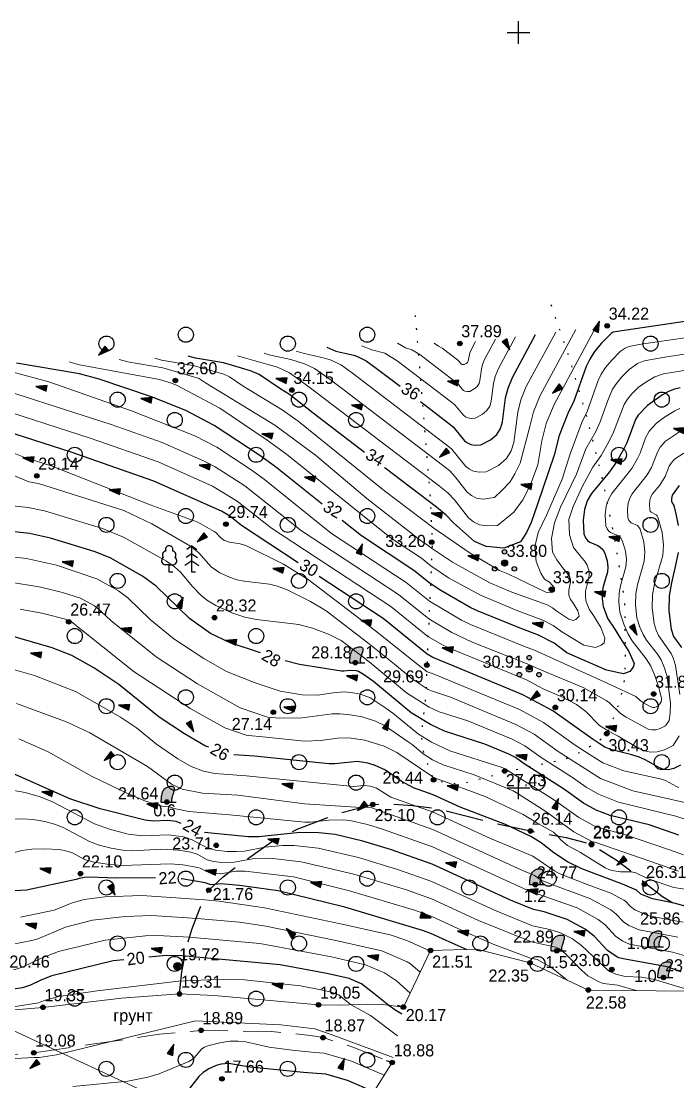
# Model space of a CAD drawing. Header units: feet. Extents: x 4395049 to 4395355, y 4911947 to 4912105.
# Drawn here: x 4395217.1 to 4395260.5, y 4912030.6 to 4912100.8 of the extents above; entities that cross this region are included whole.
import ezdxf
from ezdxf.enums import TextEntityAlignment as Align

# ---------------------------------------------------------------- set-up
doc = ezdxf.new("R2010")
doc.units = ezdxf.units.FT
doc.header["$MEASUREMENT"] = 0
doc.linetypes.add('g5_05x2', pattern=[3.5, 2.5, -1])
doc.linetypes.add('g5_366', pattern=[0.85, 0.1, -0.75])
doc.layers.get('0').update_dxf_attribs({"color": 10, "linetype": 'CONTINUOUS', "lineweight": 0})
for name, color, linetype in [('02_Сетка', 7, 'CONTINUOUS'), ('07_Объекты электропередачи', 7, 'CONTINUOUS'), ('10_Границы покрытий и угодий', 7, 'CONTINUOUS'), ('12_Рельеф', 7, 'CONTINUOUS'), ('13_Растительность', 7, 'CONTINUOUS'), ('14_Ограждения', 7, 'CONTINUOUS'), ('19_Горизонтали', 7, 'CONTINUOUS'), ('61_Отметки высоты поверхности', 7, 'CONTINUOUS')]:
    doc.layers.add(name, color=color, linetype=linetype)
doc.styles.add('LIKE11', font='bm431.shx')
doc.styles.add('LIKE17', font='d431.shx')
doc.styles.add('LIKE36', font='pragmai.shx')
doc.linetypes.add('g5_474_1a', pattern='A,1,-0.25,[28,GUGK_2005.shx,S=1,R=0,X=0,Y=0],-0.25,1', length=2.5)

# ---------------------------------------------------------------- blocks, each defined once
blk = doc.blocks.new('g5_475a')
at = {"color": 0}
blk.add_lwpolyline([(0, 0), (0, 0.4)], dxfattribs=at)
blk = doc.blocks.new('g5_346')
blk.add_hatch(color=0).paths.add_polyline_path([(-0.375, 0), (-0.369, 0.104), (-0.361, 0.21), (-0.353, 0.299), (-0.341, 0.389), (-0.328, 0.465), (-0.313, 0.536), (-0.295, 0.599), (-0.276, 0.655), (-0.253, 0.71), (-0.224, 0.764), (-0.188, 0.818), (-0.144, 0.87), (-0.104, 0.907), (-0.06, 0.94), (-0.01, 0.971), (0.039, 0.993), (0.092, 1.013), (0.153, 1.029), (0.218, 1.041), (0.265, 1.046), (0.312, 1.046), (0.366, 1.041), (0.408, 1.029), (0.443, 1.011), (0.469, 0.986), (0.478, 0.971), (0.49, 0.941), (0.495, 0.904), (0.496, 0.872), (0.492, 0.833), (0.482, 0.774), (0.466, 0.712), (0.449, 0.654), (0.432, 0.601), (0.417, 0.553), (0.396, 0.489), (0.372, 0.417), (0.356, 0.362), (0.343, 0.318), (0.331, 0.269), (0.321, 0.221), (0.316, 0.188), (0.313, 0.153), (0.312, 0.121), (0.314, 0.093), (0.32, 0.067), (0.328, 0.047), (0.338, 0.029), (0.352, 0.015), (0.368, 0.004), (0.375, 0)])
at = {"color": 0}
for points in [[(-0.375, 0), (-0.369, 0.104), (-0.361, 0.21), (-0.353, 0.299), (-0.341, 0.389), (-0.328, 0.465), (-0.313, 0.536), (-0.295, 0.599), (-0.276, 0.655), (-0.253, 0.71), (-0.224, 0.764), (-0.188, 0.818), (-0.144, 0.87), (-0.104, 0.907), (-0.06, 0.94), (-0.01, 0.971), (0.039, 0.993), (0.092, 1.013), (0.153, 1.029), (0.218, 1.041), (0.265, 1.046), (0.312, 1.046), (0.366, 1.041), (0.408, 1.029), (0.443, 1.011), (0.469, 0.986), (0.478, 0.971), (0.49, 0.941), (0.495, 0.904), (0.496, 0.872), (0.492, 0.833), (0.482, 0.774), (0.466, 0.712), (0.449, 0.654), (0.432, 0.601), (0.417, 0.553), (0.396, 0.489), (0.372, 0.417), (0.356, 0.362), (0.343, 0.318), (0.331, 0.269), (0.321, 0.221), (0.316, 0.188), (0.313, 0.153), (0.312, 0.121), (0.314, 0.093), (0.32, 0.067), (0.328, 0.047), (0.338, 0.029), (0.352, 0.015), (0.368, 0.004), (0.375, 0)], [(-0.375, 0), (0.375, 0)], [(0.375, 0), (0.625, 0)]]:
    blk.add_lwpolyline(points, dxfattribs=at)
blk = doc.blocks.new('g5_368')
at = {"color": 92}
blk.add_circle((0, 0), 0.5, dxfattribs=at)
blk = doc.blocks.new('g5_348a')
blk.add_hatch(color=0).paths.add_polyline_path([(0.75, 0), (0.649, 0.375), (0, 0)])
at = {"color": 0}
blk.add_lwpolyline([(0.75, 0), (0.649, 0.375), (0, 0)], close=True, dxfattribs=at)
blk = doc.blocks.new('g5_395_1')
h = blk.add_hatch(color=92)
h.paths.add_polyline_path([(0.15, 0.75, 1), (-0.15, 0.75, 1)])
h.paths.add_polyline_path([(-0.8, -0.375, 1), (-0.5, -0.375, 1)])
h.paths.add_polyline_path([(0.8, -0.375, 1), (0.5, -0.375, 1)])
at = {"color": 92}
for centre, radius in [((0, 0.75), 0.15), ((0, 0), 0.2), ((-0.65, -0.375), 0.15), ((0.65, -0.375), 0.15)]:
    blk.add_circle(centre, radius, dxfattribs=at)
blk = doc.blocks.new('g5_106_1a')
h = blk.add_hatch(color=255)
edge = h.paths.add_edge_path()
edge.add_arc((0, 0), 0.212, 0, 360)
at = {"color": 0}
blk.add_circle((0, 0), 0.25, dxfattribs=at)
blk = doc.blocks.new('g5_330')
blk.add_hatch(color=0).paths.add_polyline_path([(-0.15, 0, 1), (0.15, 0, 1)])
at = {"color": 0}
blk.add_circle((0, 0), 0.15, dxfattribs=at)
blk = doc.blocks.new('g5_012')
at = {"color": 92}
for points in [[(0, -1.5), (0, 1.5)], [(-1.5, 0), (1.5, 0)]]:
    blk.add_lwpolyline(points, dxfattribs=at)
blk = doc.blocks.new('g5_367_3a')
at = {"color": 92}
for points in [[(0.75, 1.75), (0.426, 1.503)], [(0.75, 1.75), (1.074, 1.503)], [(1, 0), (0.75, 0), (0.75, 1.75)], [(0.75, 0.751), (0.285, 0.443)], [(0.75, 1.221), (0.385, 0.973)], [(0.75, 1.221), (1.115, 0.973)], [(0.75, 0.751), (1.215, 0.443)], [(-0.75, 0.497), (-1.007, 0.497)], [(-0.75, 0.497), (-0.493, 0.497)], [(-0.5, 0), (-0.75, 0), (-0.75, 0.497)]]:
    blk.add_lwpolyline(points, dxfattribs=at)
for centre, start, end in [((-0.947, 1.158), 97.94065, 227.81966), ((-0.75, 1.5), 90, 202.24196), ((-0.75, 1.5), 337.75804, 90), ((-0.553, 1.158), 312.18034, 82.05935), ((-1.007, 0.747), 115.63459, 270), ((-0.493, 0.747), 270, 64.36541)]:
    blk.add_arc(centre, 0.25, start, end, dxfattribs=at)

msp = doc.modelspace()

# ---------------------------------------------------------------- linework, layer by layer
at = {"layer": '07_Объекты электропередачи', "color": 9, "linetype": 'Continuous', "lineweight": 20, "flags": 128}
msp.add_lwpolyline([(4395100.521, 4912092.298), (4395110.854, 4912087.864), (4395173.279, 4912058.112), (4395201.484, 4912040.953), (4395242.36, 4912021.946)], dxfattribs=at)
at = {"layer": '10_Границы покрытий и угодий', "color": 7, "linetype": 'g5_05x2', "lineweight": 20, "flags": 128}
msp.add_lwpolyline([(4395088.242, 4912055.356), (4395088.585, 4912055.06), (4395091.268, 4912052.483), (4395096.49, 4912047.004), (4395099.21, 4912044.467), (4395102.965, 4912041.785), (4395108.194, 4912038.316), (4395109.18, 4912037.445), (4395110.371, 4912036.091), (4395111.108, 4912035.552), (4395111.767, 4912035.192), (4395111.981, 4912035.123), (4395112.293, 4912035.069), (4395112.753, 4912035.239), (4395113.061, 4912035.403), (4395113.957, 4912036.143), (4395114.874, 4912037.247), (4395115.512, 4912038.41), (4395116.341, 4912039.661), (4395117.15, 4912040.505), (4395117.83, 4912041.027), (4395118.332, 4912041.221), (4395119.047, 4912041.4), (4395119.934, 4912041.592), (4395120.72, 4912041.662), (4395122.917, 4912041.665), (4395124.848, 4912041.248), (4395127.389, 4912040.354), (4395130.264, 4912039.055), (4395138.199, 4912034.251), (4395142.518, 4912031.821), (4395145.811, 4912030.265), (4395149.753, 4912029.07), (4395155.237, 4912027.939), (4395159.778, 4912027.472), (4395165.978, 4912027.27), (4395173.407, 4912027.718), (4395183.469, 4912028.755), (4395197.054, 4912030.354), (4395208.097, 4912031.718), (4395217.938, 4912032.47), (4395226.253, 4912033.696), (4395229.01, 4912033.956), (4395233.674, 4912033.885), (4395236.239, 4912033.617), (4395237.078, 4912033.475), (4395239.042, 4912032.852), (4395241.654, 4912031.826)], dxfattribs=at)
at = {"layer": '10_Границы покрытий и угодий', "color": 7, "linetype": 'g5_05x2', "lineweight": 30, "flags": 128}
msp.add_lwpolyline([(4395227.581, 4912036.366), (4395227.732, 4912037.837), (4395228.002, 4912039.259), (4395228.39, 4912040.633), (4395228.896, 4912041.959), (4395229.335, 4912042.937), (4395229.52, 4912043.237), (4395230.458, 4912044.126), (4395231.875, 4912045.178), (4395233.667, 4912046.427), (4395235.365, 4912047.274), (4395238.208, 4912048.351), (4395240.368, 4912048.909), (4395241.476, 4912048.95), (4395242.984, 4912048.848), (4395244.826, 4912048.6), (4395248.223, 4912047.71), (4395250.797, 4912047.152), (4395253.151, 4912046.732), (4395254.425, 4912046.391), (4395254.834, 4912046.243), (4395256.468, 4912045.251), (4395257.551, 4912044.422), (4395258.449, 4912043.647), (4395259.53, 4912042.817), (4395261.164, 4912041.823), (4395263.214, 4912041.047), (4395263.969, 4912040.823), (4395264.86, 4912040.701), (4395265.81, 4912040.649), (4395266.122, 4912040.678), (4395266.987, 4912041.114), (4395267.804, 4912041.63), (4395268.572, 4912042.227), (4395269.293, 4912042.905), (4395269.964, 4912043.663)], dxfattribs=at)
at = {"layer": '10_Границы покрытий и угодий', "color": 7, "linetype": 'Continuous', "lineweight": 20, "flags": 128}
msp.add_lwpolyline([(4395242.393, 4912035.498), (4395241.01, 4912035.658), (4395240.022, 4912035.691), (4395238.169, 4912035.623), (4395236.773, 4912035.644), (4395229.865, 4912036.269), (4395227.581, 4912036.366), (4395223.745, 4912036.083), (4395218.549, 4912035.479), (4395207.984, 4912034.592), (4395196.059, 4912033.83), (4395182.954, 4912032.28)], dxfattribs=at)
at = {"layer": '13_Растительность', "color": 92, "linetype": 'g5_366', "lineweight": 30, "flags": 128}
msp.add_lwpolyline([(4395243.171, 4912081.276), (4395244.16, 4912069.278), (4395244.305, 4912066.272), (4395243.943, 4912058.025), (4395243.878, 4912056.132), (4395243.567, 4912053.556), (4395243.733, 4912052.257), (4395244.39, 4912050.539), (4395245.527, 4912050.296), (4395246.356, 4912050.306), (4395249.095, 4912051.024), (4395250.847, 4912051.456), (4395252.133, 4912051.704), (4395253.219, 4912051.982), (4395254.368, 4912052.507), (4395255.845, 4912053.494), (4395256.666, 4912055.562), (4395257.029, 4912057.105), (4395257.1, 4912058.505), (4395257.038, 4912062.401), (4395256.377, 4912066.496), (4395255.54, 4912070.558), (4395254.528, 4912074.585), (4395253.341, 4912078.578), (4395251.978, 4912082.537)], dxfattribs=at)
at = {"layer": '14_Ограждения', "color": 7, "linetype": 'g5_474_1a', "lineweight": 20, "flags": 128}
for points in [[(4395274.044, 4912040.777), (4395266.727, 4912037.891), (4395261.355, 4912036.552), (4395254.631, 4912036.625), (4395250.772, 4912038.424), (4395247.244, 4912039.328), (4395244.184, 4912039.24), (4395242.393, 4912035.498)], [(4395241.654, 4912031.826), (4395237.695, 4912025.539), (4395239.405, 4912022.547), (4395242.634, 4912018.957), (4395250.969, 4912015.299), (4395253.151, 4912012.32)]]:
    msp.add_lwpolyline(points, dxfattribs=at)
at = {"layer": '19_Горизонтали', "color": 32, "linetype": 'Continuous', "lineweight": 30, "flags": 128}
for points, elevation in [([(4395262.95, 4912081.162), (4395256.549, 4912080.218), (4395256.27, 4912080.162), (4395256.134, 4912080.073), (4395255.501, 4912079.441), (4395255.043, 4912078.889), (4395254.718, 4912078.387), (4395254.486, 4912077.907), (4395253.664, 4912075.603), (4395253.281, 4912074.783), (4395252.69, 4912073.338), (4395252.363, 4912072.022), (4395251.272, 4912068.781), (4395250.848, 4912067.566), (4395250.539, 4912066.91), (4395250.134, 4912066.293), (4395249.047, 4912065.87), (4395247.864, 4912065.988), (4395247.096, 4912066.303), (4395245.713, 4912067.545), (4395245.224, 4912068.065), (4395244.592, 4912068.586), (4395241.196, 4912071.171), (4395241.132, 4912071.22)], 34), ([(4395243.516, 4912075.57), (4395245.378, 4912074.153), (4395245.686, 4912073.9), (4395246.441, 4912072.987), (4395246.624, 4912072.833), (4395246.848, 4912072.727), (4395247.136, 4912072.681), (4395247.511, 4912072.702), (4395248.145, 4912073.034), (4395248.565, 4912073.396), (4395248.819, 4912073.794), (4395248.956, 4912074.23), (4395249.157, 4912075.824), (4395249.316, 4912076.464), (4395249.603, 4912077.167), (4395251.143, 4912080.021)], 36), ([(4395237.325, 4912079.177), (4395237.925, 4912078.91), (4395239.106, 4912078.641), (4395239.394, 4912078.546), (4395239.93, 4912078.281), (4395240.506, 4912077.862), (4395242.174, 4912076.592)], 36), ([(4395237.015, 4912068.774), (4395233.927, 4912071.256), (4395232.887, 4912072.008), (4395229.88, 4912073.992), (4395228.007, 4912074.978), (4395225.72, 4912075.878), (4395222.266, 4912077.061), (4395220.959, 4912077.404), (4395216.787, 4912078.106)], 32), ([(4395239.826, 4912072.214), (4395236.418, 4912074.809), (4395234.867, 4912076.036), (4395234.276, 4912076.396), (4395232.861, 4912077.36), (4395232.287, 4912077.619), (4395230.492, 4912078.137), (4395228.644, 4912078.448), (4395228.16, 4912078.577)], 34), ([(4395235.44, 4912064.899), (4395231.677, 4912067.371), (4395230.907, 4912067.981), (4395230.349, 4912068.321), (4395225.884, 4912070.311), (4395220.419, 4912072.227), (4395216.091, 4912073.613), (4395211.506, 4912075.446), (4395209.752, 4912075.938), (4395208.334, 4912076.165), (4395206.464, 4912076.271), (4395205.888, 4912076.347), (4395203.237, 4912076.891)], 30), ([(4395260.698, 4912076.488), (4395260.319, 4912076.388), (4395259.941, 4912076.241), (4395259.537, 4912076.028), (4395258.534, 4912075.323), (4395257.932, 4912074.668), (4395257.752, 4912074.391), (4395257.17, 4912072.852), (4395256.958, 4912072.399), (4395256.493, 4912071.582), (4395256.03, 4912070.934), (4395254.832, 4912069.495), (4395254.554, 4912069.009), (4395254.368, 4912068.435), (4395254.29, 4912067.72), (4395254.339, 4912066.812), (4395254.441, 4912066.558), (4395254.572, 4912066.385), (4395254.723, 4912066.27), (4395255.245, 4912066.049), (4395255.419, 4912065.942), (4395255.582, 4912065.781), (4395255.729, 4912065.544), (4395255.871, 4912065.042), (4395255.915, 4912064.627), (4395255.887, 4912064.273), (4395255.616, 4912063.327), (4395255.548, 4912062.963), (4395255.534, 4912062.531), (4395255.598, 4912062.007), (4395255.907, 4912061.203), (4395256.34, 4912060.573), (4395256.757, 4912059.9), (4395257.316, 4912059.025), (4395257.656, 4912058.236), (4395257.599, 4912057.991), (4395257.372, 4912057.703), (4395256.963, 4912057.544), (4395255.821, 4912057.798), (4395253.215, 4912058.942), (4395252.374, 4912059.576), (4395251.336, 4912060.121), (4395250.126, 4912060.567), (4395247.336, 4912061.699), (4395246.86, 4912061.931), (4395244.861, 4912063.061), (4395244.157, 4912063.539), (4395243.083, 4912064.404), (4395239.621, 4912066.679), (4395238.339, 4912067.709)], 32), ([(4395260.635, 4912070.016), (4395260.177, 4912069.37), (4395260.141, 4912069.26), (4395260.127, 4912069.124), (4395260.136, 4912068.951), (4395260.18, 4912068.87), (4395260.288, 4912068.703), (4395260.42, 4912068.137), (4395260.571, 4912067.372)], 30), ([(4395232.949, 4912058.939), (4395230.937, 4912059.595), (4395229.622, 4912060.219), (4395228.245, 4912061.224), (4395226.038, 4912063.361), (4395225.124, 4912064.026), (4395222.993, 4912065.221), (4395221.944, 4912065.659), (4395219.038, 4912066.542), (4395217.661, 4912066.852), (4395215.258, 4912067.11)], 28), ([(4395260.575, 4912065.58), (4395260.398, 4912064.747), (4395260.14, 4912063.569), (4395259.983, 4912062.725), (4395259.949, 4912061.726), (4395260.097, 4912060.511), (4395260.272, 4912060.035), (4395260.784, 4912059.307)], 30), ([(4395260.723, 4912051.501), (4395260.292, 4912051.293), (4395259.929, 4912051.209), (4395259.614, 4912051.227), (4395259.325, 4912051.323), (4395258.396, 4912051.86), (4395257.994, 4912052.048), (4395257.51, 4912052.203), (4395256.188, 4912052.518), (4395255.722, 4912052.704), (4395255.341, 4912052.951), (4395254.884, 4912053.242), (4395252.275, 4912055.114), (4395250.301, 4912056.167), (4395245.682, 4912058.082), (4395244.34, 4912058.643), (4395243.972, 4912058.861), (4395241.06, 4912061.207), (4395236.817, 4912063.995)], 30), ([(4395229.53, 4912052.7), (4395229.303, 4912052.773), (4395227.907, 4912053.581), (4395226.236, 4912054.689), (4395223.576, 4912056.846), (4395221.907, 4912057.958), (4395220.465, 4912058.778), (4395219.159, 4912059.282), (4395215.038, 4912060.457)], 26), ([(4395260.608, 4912046.882), (4395258.647, 4912047.557), (4395256.063, 4912048.184), (4395255.149, 4912048.537), (4395254.31, 4912048.991), (4395252.984, 4912049.943), (4395250.386, 4912051.596), (4395249.804, 4912052.013), (4395249.364, 4912052.248), (4395247.786, 4912052.902), (4395245.112, 4912053.752), (4395244.175, 4912054.19), (4395242.908, 4912054.978), (4395240.425, 4912057.038), (4395239.742, 4912057.505), (4395239.417, 4912057.71), (4395239.283, 4912057.753), (4395238.921, 4912057.784), (4395238.442, 4912057.728), (4395238.294, 4912057.737), (4395235.511, 4912058.161), (4395234.564, 4912058.413)], 28), ([(4395261.193, 4912042.13), (4395260.304, 4912042.374), (4395258.876, 4912042.66), (4395258.095, 4912042.98), (4395257.813, 4912043.228), (4395256.882, 4912043.626), (4395254.2, 4912044.649), (4395253.249, 4912045.119), (4395252.337, 4912045.707), (4395251.504, 4912046.364), (4395250.83, 4912046.78), (4395249.138, 4912047.586), (4395246.15, 4912048.724), (4395244.372, 4912049.537), (4395243.071, 4912050.005), (4395242.246, 4912050.448), (4395241.211, 4912051.175), (4395240.523, 4912051.49), (4395240.033, 4912051.644), (4395239.351, 4912051.741), (4395237.851, 4912051.601), (4395237.467, 4912051.603), (4395232.532, 4912052.095), (4395231.179, 4912052.189)], 26), ([(4395227.689, 4912047.64), (4395227.358, 4912047.773), (4395226.809, 4912047.848), (4395225.854, 4912047.81), (4395225.302, 4912047.875), (4395222.34, 4912048.61), (4395220.327, 4912049.29), (4395214.698, 4912051.78)], 24), ([(4395260.763, 4912037.836), (4395259.852, 4912038.151), (4395257.064, 4912038.659), (4395256.646, 4912038.748), (4395256.503, 4912038.813), (4395255.888, 4912039.236), (4395255.011, 4912040.189), (4395254.419, 4912040.649), (4395253.227, 4912041.297), (4395251.699, 4912041.81), (4395251.006, 4912041.958), (4395249.482, 4912042.577), (4395244.288, 4912044.95), (4395241.541, 4912045.937), (4395239.712, 4912046.487), (4395237.884, 4912046.92), (4395236.789, 4912047.038), (4395235.533, 4912047.047), (4395232.838, 4912046.769), (4395232.142, 4912046.763), (4395230.326, 4912046.944), (4395229.237, 4912047.043)], 24), ([(4395226.002, 4912044.047), (4395223.43, 4912044.019), (4395221.607, 4912044.096), (4395221.287, 4912044.079), (4395220.94, 4912044.017), (4395220.745, 4912043.938), (4395217.467, 4912043.246), (4395215.48, 4912043.117)], 22), ([(4395246.611, 4912039.277), (4395245.225, 4912039.896), (4395244.204, 4912040.362), (4395243.665, 4912040.556), (4395238.524, 4912042.103), (4395234.111, 4912043.19), (4395231.555, 4912043.543), (4395230.31, 4912043.65), (4395229.689, 4912043.595), (4395229.581, 4912043.606), (4395229.285, 4912043.73), (4395227.726, 4912043.99), (4395227.694, 4912043.991)], 22), ([(4395242.297, 4912035.022), (4395241.819, 4912035.314), (4395241.439, 4912035.608), (4395240.427, 4912036.402), (4395239.627, 4912037.029), (4395238.814, 4912037.378), (4395237.336, 4912037.718), (4395234.234, 4912038.302), (4395227.74, 4912038.887), (4395226.688, 4912038.917), (4395225.549, 4912038.799)], 20), ([(4395223.907, 4912038.628), (4395223.182, 4912038.553), (4395219.133, 4912037.565), (4395218.409, 4912037.281), (4395217.729, 4912036.941), (4395217.187, 4912036.781), (4395215.796, 4912036.563)], 20), ([(4395240.437, 4912029.894), (4395238.705, 4912030.642), (4395237.266, 4912031.062), (4395235.791, 4912031.171), (4395232.253, 4912031.511), (4395230.822, 4912031.754), (4395230.334, 4912031.71), (4395230.009, 4912031.63), (4395229.51, 4912031.403), (4395229.141, 4912031.164), (4395228.867, 4912030.913), (4395228.246, 4912030.109), (4395227.985, 4912029.829), (4395227.636, 4912029.545), (4395227.163, 4912029.26), (4395226.037, 4912028.795), (4395225.218, 4912028.569), (4395224.313, 4912028.473)], 18)]:
    msp.add_lwpolyline(points, dxfattribs=dict(at, elevation=elevation))
at = {"layer": '19_Горизонтали', "color": 32, "linetype": 'Continuous', "lineweight": 20, "flags": 128}
for points, elevation in [([(4395231.425, 4912078.61), (4395232.5, 4912078.302), (4395234.064, 4912077.851), (4395234.848, 4912077.486), (4395236.057, 4912076.625), (4395244.789, 4912069.978), (4395245.34, 4912069.524), (4395245.765, 4912069.07), (4395246.694, 4912067.888), (4395247.021, 4912067.612), (4395247.422, 4912067.423), (4395247.939, 4912067.339), (4395248.612, 4912067.378), (4395249.709, 4912068.26), (4395250.288, 4912069.07), (4395250.771, 4912070.015), (4395251.292, 4912071.385), (4395251.561, 4912072.972), (4395251.847, 4912074.12), (4395252.361, 4912075.379), (4395255.12, 4912080.494)], 34.5), ([(4395233.179, 4912078.77), (4395233.596, 4912078.638), (4395234.956, 4912078.356), (4395235.841, 4912078.083), (4395236.51, 4912077.771), (4395237.54, 4912077.037), (4395244.985, 4912071.369), (4395245.455, 4912070.982), (4395245.818, 4912070.596), (4395246.61, 4912069.588), (4395246.888, 4912069.352), (4395247.231, 4912069.191), (4395247.672, 4912069.12), (4395248.416, 4912069.225), (4395248.937, 4912069.707), (4395249.458, 4912070.266), (4395249.767, 4912070.787), (4395250.114, 4912071.501), (4395250.76, 4912073.923), (4395251.003, 4912074.901), (4395251.442, 4912075.975), (4395253.794, 4912080.336)], 35), ([(4395235.307, 4912078.917), (4395235.76, 4912078.774), (4395237.253, 4912078.434), (4395237.618, 4912078.314), (4395238.294, 4912077.98), (4395239.023, 4912077.449), (4395245.182, 4912072.761), (4395245.57, 4912072.441), (4395246.526, 4912071.288), (4395246.756, 4912071.092), (4395247.039, 4912070.959), (4395247.404, 4912070.9), (4395247.878, 4912070.928), (4395248.68, 4912071.347), (4395249.21, 4912071.805), (4395249.531, 4912072.307), (4395249.705, 4912072.859), (4395249.958, 4912074.873), (4395250.16, 4912075.683), (4395250.523, 4912076.571), (4395252.469, 4912080.178)], 35.5), ([(4395262.996, 4912080.088), (4395258.115, 4912079.368), (4395257.31, 4912079.229), (4395257.058, 4912079.113), (4395256.734, 4912078.885), (4395256.172, 4912078.324), (4395255.765, 4912077.833), (4395255.477, 4912077.388), (4395255.27, 4912076.962), (4395254.54, 4912074.915), (4395254.2, 4912074.187), (4395253.434, 4912072.117), (4395252.894, 4912070.439), (4395251.871, 4912068.105), (4395251.304, 4912066.919), (4395251.08, 4912065.964), (4395251.171, 4912064.987), (4395251.485, 4912064.208), (4395251.726, 4912063.809), (4395252.063, 4912063.621), (4395252.386, 4912063.243), (4395252.4, 4912063.042), (4395252.314, 4912062.98), (4395252.171, 4912062.923), (4395251.87, 4912062.94), (4395249.292, 4912064.171), (4395248.75, 4912064.397), (4395246.82, 4912065.546), (4395244.396, 4912067.194), (4395241.142, 4912069.671), (4395235.421, 4912074.277), (4395234.372, 4912075.029), (4395231.79, 4912076.601), (4395230.879, 4912077.221), (4395230.511, 4912077.388), (4395228.485, 4912077.972), (4395226.399, 4912078.323), (4395225.941, 4912078.441)], 33.5), ([(4395239.623, 4912079.257), (4395240.31, 4912079.008), (4395241.171, 4912078.778), (4395241.989, 4912078.274), (4395245.575, 4912075.545), (4395245.801, 4912075.358), (4395246.357, 4912074.687), (4395246.491, 4912074.573), (4395246.656, 4912074.496), (4395246.868, 4912074.461), (4395247.144, 4912074.477), (4395247.611, 4912074.721), (4395247.92, 4912074.988), (4395248.107, 4912075.28), (4395248.208, 4912075.602), (4395248.356, 4912076.774), (4395248.473, 4912077.245), (4395248.684, 4912077.762), (4395249.817, 4912079.863)], 36.5), ([(4395242.012, 4912079.449), (4395242.536, 4912079.128), (4395242.948, 4912079.009), (4395243.473, 4912078.686), (4395245.771, 4912076.936), (4395246.028, 4912076.698), (4395246.273, 4912076.386), (4395246.359, 4912076.314), (4395246.465, 4912076.264), (4395246.601, 4912076.242), (4395246.778, 4912076.252), (4395247.077, 4912076.409), (4395247.275, 4912076.579), (4395247.395, 4912076.767), (4395247.46, 4912076.973), (4395247.554, 4912077.725), (4395247.629, 4912078.027), (4395247.765, 4912078.358), (4395248.491, 4912079.705)], 37), ([(4395244.434, 4912079.449), (4395244.725, 4912079.241), (4395244.956, 4912079.099), (4395245.968, 4912078.328), (4395246.226, 4912078.054), (4395246.273, 4912078.032), (4395246.411, 4912078.027), (4395246.543, 4912078.096), (4395246.63, 4912078.171), (4395246.683, 4912078.254), (4395246.786, 4912078.808), (4395246.845, 4912078.954), (4395247.165, 4912079.547)], 37.5), ([(4395262.387, 4912078.938), (4395259.68, 4912078.518), (4395258.313, 4912078.282), (4395257.884, 4912078.084), (4395257.334, 4912077.698), (4395256.843, 4912077.207), (4395256.487, 4912076.778), (4395256.235, 4912076.389), (4395255.915, 4912075.637), (4395255.417, 4912074.228), (4395255.119, 4912073.591), (4395254.466, 4912072.443), (4395253.849, 4912070.768), (4395252.786, 4912068.586), (4395252.38, 4912067.543), (4395252.187, 4912066.519), (4395252.265, 4912065.611), (4395252.554, 4912065.089), (4395252.957, 4912064.52), (4395253.187, 4912064.294), (4395253.393, 4912063.962), (4395253.441, 4912063.79), (4395253.456, 4912063.649), (4395253.331, 4912063.081), (4395253.348, 4912062.755), (4395253.454, 4912062.481), (4395253.601, 4912062.266), (4395253.931, 4912061.73), (4395254.027, 4912061.373), (4395253.793, 4912061.149), (4395253.625, 4912061.083), (4395253.329, 4912061.164), (4395252.535, 4912061.71), (4395252.249, 4912061.926), (4395251.895, 4912062.112), (4395249.57, 4912062.969), (4395248.12, 4912063.575), (4395245.634, 4912064.944), (4395244.25, 4912065.878), (4395244.094, 4912066.003), (4395243.593, 4912066.332), (4395239.974, 4912069.154), (4395236.567, 4912072.031), (4395233.877, 4912074.022), (4395229.304, 4912076.806), (4395228.826, 4912077.117), (4395228.734, 4912077.156), (4395226.478, 4912077.807), (4395224.155, 4912078.198), (4395223.586, 4912078.362)], 33), ([(4395261.246, 4912077.667), (4395259.61, 4912077.413), (4395259.024, 4912077.221), (4395258.355, 4912076.824), (4395257.934, 4912076.51), (4395257.514, 4912076.09), (4395257.209, 4912075.723), (4395256.994, 4912075.39), (4395256.293, 4912073.54), (4395256.038, 4912072.995), (4395255.48, 4912072.012), (4395254.923, 4912071.234), (4395254.236, 4912069.976), (4395253.628, 4912068.632), (4395253.347, 4912067.774), (4395253.386, 4912066.748), (4395253.657, 4912065.917), (4395254.188, 4912065.231), (4395254.384, 4912065.038), (4395254.561, 4912064.753), (4395254.656, 4912064.416), (4395254.686, 4912064.138), (4395254.667, 4912063.901), (4395254.44, 4912063.022), (4395254.43, 4912062.733), (4395254.473, 4912062.381), (4395254.68, 4912061.842), (4395254.971, 4912061.419), (4395255.457, 4912060.628), (4395255.724, 4912059.912), (4395255.671, 4912059.616), (4395255.481, 4912059.45), (4395255.092, 4912059.305), (4395254.339, 4912059.462), (4395252.875, 4912060.326), (4395252.311, 4912060.751), (4395251.615, 4912061.116), (4395249.848, 4912061.768), (4395247.49, 4912062.753), (4395245.379, 4912063.916), (4395244.204, 4912064.708), (4395243.589, 4912065.204), (4395241.607, 4912066.505), (4395234.653, 4912072.097), (4395233.382, 4912073.015), (4395230.24, 4912075.129), (4395227.422, 4912076.643), (4395227.046, 4912076.791), (4395226.263, 4912077.041), (4395220.844, 4912078.033), (4395220.281, 4912078.204)], 32.5), ([(4395260.687, 4912075.108), (4395260.36, 4912074.966), (4395259.609, 4912074.494), (4395259.135, 4912074.135), (4395258.654, 4912073.613), (4395258.408, 4912073.181), (4395258.046, 4912072.165), (4395257.877, 4912071.803), (4395257.506, 4912071.151), (4395256.181, 4912069.486), (4395255.96, 4912069.099), (4395255.811, 4912068.641), (4395255.749, 4912068.071), (4395255.788, 4912067.347), (4395255.87, 4912067.144), (4395255.974, 4912067.006), (4395256.095, 4912066.914), (4395256.51, 4912066.738), (4395256.649, 4912066.653), (4395256.78, 4912066.524), (4395256.897, 4912066.336), (4395257.086, 4912065.667), (4395257.145, 4912065.116), (4395257.107, 4912064.646), (4395256.747, 4912063.387), (4395256.657, 4912062.903), (4395256.638, 4912062.33), (4395256.722, 4912061.633), (4395256.968, 4912060.837), (4395257.243, 4912060.223), (4395257.538, 4912059.74), (4395258.464, 4912058.549), (4395258.76, 4912058.066), (4395259.036, 4912057.452), (4395259.284, 4912056.657), (4395259.476, 4912055.924), (4395259.471, 4912055.809), (4395259.436, 4912055.692), (4395259.362, 4912055.568), (4395259.244, 4912055.431), (4395259.112, 4912055.365), (4395258.999, 4912055.332), (4395258.9, 4912055.328), (4395258.719, 4912055.387), (4395258.267, 4912055.644), (4395258.03, 4912055.82), (4395257.768, 4912056.059), (4395256.155, 4912056.811), (4395251.057, 4912059.125), (4395250.404, 4912059.365), (4395246.838, 4912060.813), (4395246.23, 4912061.109), (4395244.111, 4912062.37), (4395242.577, 4912063.605), (4395237.635, 4912066.852), (4395233.202, 4912070.416), (4395232.392, 4912071.002), (4395230.051, 4912072.546), (4395228.592, 4912073.314), (4395224.395, 4912074.965), (4395218.936, 4912076.881), (4395215.654, 4912077.766)], 31.5), ([(4395260.649, 4912073.568), (4395259.735, 4912072.948), (4395259.376, 4912072.558), (4395259.193, 4912072.235), (4395258.796, 4912071.208), (4395258.52, 4912070.721), (4395257.531, 4912069.478), (4395257.366, 4912069.19), (4395257.255, 4912068.848), (4395257.208, 4912068.422), (4395257.237, 4912067.881), (4395257.298, 4912067.73), (4395257.376, 4912067.627), (4395257.466, 4912067.559), (4395257.88, 4912067.363), (4395257.977, 4912067.268), (4395258.065, 4912067.127), (4395258.301, 4912066.293), (4395258.374, 4912065.604), (4395258.327, 4912065.018), (4395257.878, 4912063.448), (4395257.766, 4912062.844), (4395257.741, 4912062.129), (4395257.847, 4912061.259), (4395258.039, 4912060.639), (4395258.253, 4912060.161), (4395258.483, 4912059.784), (4395259.204, 4912058.856), (4395259.435, 4912058.479), (4395259.65, 4912058.002), (4395259.843, 4912057.382), (4395260.057, 4912055.582), (4395260.032, 4912054.961), (4395259.967, 4912054.459), (4395259.737, 4912054.121), (4395259.385, 4912053.945), (4395259.085, 4912053.858), (4395258.822, 4912053.847), (4395258.579, 4912053.9), (4395257.138, 4912054.688), (4395256.745, 4912054.934), (4395256.022, 4912055.642), (4395255.812, 4912055.791), (4395254.28, 4912056.64), (4395251.521, 4912057.791), (4395250.777, 4912058.129), (4395250.682, 4912058.164), (4395246.942, 4912059.644), (4395245.6, 4912060.287), (4395244.065, 4912061.2), (4395242.072, 4912062.806), (4395235.649, 4912067.025), (4395231.897, 4912069.995), (4395229.942, 4912071.253), (4395229.178, 4912071.649), (4395226.432, 4912072.874), (4395223.07, 4912074.052), (4395213.716, 4912077.049)], 31), ([(4395260.629, 4912053.446), (4395260.23, 4912052.811), (4395259.659, 4912052.526), (4395259.172, 4912052.384), (4395258.744, 4912052.366), (4395258.35, 4912052.452), (4395257.964, 4912052.621), (4395256.61, 4912053.43), (4395256.009, 4912053.733), (4395255.371, 4912054.132), (4395254.456, 4912055.063), (4395253.855, 4912055.524), (4395252.868, 4912056.036), (4395251.65, 4912056.552), (4395250.535, 4912057.147), (4395248.441, 4912058.015), (4395245.476, 4912059.22), (4395244.97, 4912059.465), (4395244.019, 4912060.031), (4395241.566, 4912062.007), (4395233.663, 4912067.198), (4395231.402, 4912068.988), (4395229.763, 4912069.985), (4395226.158, 4912071.592), (4395221.744, 4912073.139), (4395214.903, 4912075.331)], 30.5), ([(4395260.61, 4912050.041), (4395260.451, 4912050.093), (4395259.724, 4912050.49), (4395259.459, 4912050.575), (4395256.973, 4912051.135), (4395255.579, 4912051.662), (4395254.752, 4912052.199), (4395253.759, 4912052.831), (4395251.657, 4912054.339), (4395250.067, 4912055.187), (4395244.365, 4912057.551), (4395243.969, 4912057.693), (4395243.363, 4912058.145), (4395240.555, 4912060.408), (4395236.099, 4912063.796), (4395234.456, 4912064.811), (4395231.974, 4912066.045), (4395231.589, 4912066.169), (4395230.896, 4912066.263), (4395230.522, 4912066.411), (4395230.271, 4912066.601), (4395229.988, 4912066.909), (4395229.884, 4912066.984), (4395228.798, 4912067.586), (4395225.632, 4912068.742), (4395219.094, 4912071.314), (4395217.279, 4912071.895), (4395210.873, 4912074.455)], 29.5), ([(4395260.938, 4912072.17), (4395260.335, 4912071.76), (4395260.098, 4912071.503), (4395259.977, 4912071.29), (4395259.716, 4912070.612), (4395259.351, 4912070.036), (4395258.88, 4912069.47), (4395258.771, 4912069.28), (4395258.698, 4912069.054), (4395258.667, 4912068.773), (4395258.687, 4912068.416), (4395258.727, 4912068.316), (4395258.778, 4912068.248), (4395259.111, 4912068.074), (4395259.175, 4912068.011), (4395259.233, 4912067.918), (4395259.516, 4912066.919), (4395259.604, 4912066.093), (4395259.547, 4912065.391), (4395259.009, 4912063.508), (4395258.874, 4912062.785), (4395258.845, 4912061.927), (4395258.972, 4912060.885), (4395259.109, 4912060.441), (4395259.263, 4912060.098), (4395260.109, 4912058.893), (4395260.263, 4912058.551), (4395260.402, 4912058.107), (4395260.678, 4912056.178)], 30.5), ([(4395261.408, 4912048.947), (4395257.581, 4912049.809), (4395255.435, 4912050.62), (4395254.162, 4912051.447), (4395252.635, 4912052.419), (4395251.039, 4912053.563), (4395249.832, 4912054.208), (4395245.505, 4912056.002), (4395244.246, 4912056.422), (4395244.037, 4912056.525), (4395242.964, 4912057.223), (4395241.796, 4912058.201), (4395240.049, 4912059.609), (4395237.277, 4912061.717), (4395236.255, 4912062.348), (4395234.71, 4912063.116), (4395234.067, 4912063.353), (4395233.531, 4912063.496), (4395231.854, 4912063.689), (4395231.404, 4912063.786), (4395230.881, 4912063.96), (4395230.257, 4912064.239), (4395229.675, 4912064.64), (4395228.856, 4912065.56), (4395228.297, 4912065.998), (4395225.75, 4912067.473), (4395223.903, 4912068.366), (4395218.247, 4912070.153), (4395217.618, 4912070.263), (4395216.519, 4912070.72)], 29), ([(4395261.279, 4912047.846), (4395260.412, 4912048.144), (4395256.63, 4912049.063), (4395255.292, 4912049.579), (4395254.478, 4912050.042), (4395253.573, 4912050.695), (4395251.51, 4912052.008), (4395250.422, 4912052.788), (4395249.598, 4912053.228), (4395246.646, 4912054.452), (4395244.765, 4912055.05), (4395244.106, 4912055.357), (4395242.587, 4912056.304), (4395240.23, 4912058.257), (4395239.543, 4912058.809), (4395238.27, 4912059.759), (4395237.447, 4912060.187), (4395236.37, 4912060.585), (4395235.472, 4912060.824), (4395232.665, 4912061.147), (4395231.911, 4912061.31), (4395231.037, 4912061.6), (4395229.991, 4912062.067), (4395229.435, 4912062.415), (4395229.017, 4912062.739), (4395228.441, 4912063.345), (4395227.647, 4912064.278), (4395227.245, 4912064.628), (4395226.71, 4912065.012), (4395223.886, 4912066.597), (4395222.495, 4912067.177), (4395218.642, 4912068.347), (4395217.577, 4912068.56), (4395216.521, 4912068.666)], 28.5), ([(4395260.916, 4912045.574), (4395259.937, 4912045.919), (4395256.882, 4912046.969), (4395255.496, 4912047.306), (4395255.005, 4912047.495), (4395253.994, 4912048.043), (4395252.394, 4912049.191), (4395249.261, 4912051.185), (4395249.186, 4912051.238), (4395249.13, 4912051.269), (4395248.927, 4912051.353), (4395245.458, 4912052.455), (4395244.244, 4912053.022), (4395243.382, 4912053.558), (4395241.694, 4912054.959), (4395241.229, 4912055.277), (4395240.166, 4912055.98), (4395239.47, 4912056.226), (4395238.915, 4912056.321), (4395238.463, 4912056.355), (4395237.75, 4912056.3), (4395236.709, 4912056.142), (4395235.685, 4912056.165), (4395234.237, 4912056.404), (4395232.585, 4912056.948), (4395230.697, 4912057.715), (4395229.193, 4912058.56), (4395227.211, 4912059.881), (4395225.642, 4912061.151), (4395224.153, 4912062.592), (4395223.537, 4912063.04), (4395222.1, 4912063.846), (4395219.434, 4912064.736), (4395217.452, 4912065.182), (4395213.994, 4912065.554)], 27.5), ([(4395260.596, 4912044.488), (4395259.266, 4912044.955), (4395255.117, 4912046.382), (4395254.862, 4912046.453), (4395253.678, 4912047.095), (4395251.805, 4912048.439), (4395249.995, 4912049.622), (4395249.661, 4912049.803), (4395247.068, 4912050.872), (4395245.027, 4912051.52), (4395244.312, 4912051.854), (4395243.697, 4912052.259), (4395242.962, 4912052.88), (4395242.715, 4912053.049), (4395241.138, 4912054.125), (4395240.55, 4912054.411), (4395239.658, 4912054.698), (4395238.861, 4912054.842), (4395238.214, 4912054.905), (4395237.672, 4912054.907), (4395235.7, 4912054.649), (4395234.226, 4912054.612), (4395233.635, 4912054.671), (4395233.402, 4912054.696), (4395231.601, 4912055.313), (4395228.765, 4912056.9), (4395226.042, 4912058.672), (4395223.038, 4912061.078), (4395222.13, 4912061.93), (4395221.95, 4912062.054), (4395221.023, 4912062.554), (4395219.83, 4912062.931), (4395218.407, 4912063.288), (4395216.264, 4912063.642)], 27), ([(4395261.3, 4912043.248), (4395260.275, 4912043.401), (4395258.595, 4912043.992), (4395257.772, 4912044.393), (4395257.473, 4912044.45), (4395257.264, 4912044.45), (4395257.253, 4912044.443), (4395256.748, 4912044.455), (4395256.346, 4912044.505), (4395256.019, 4912044.591), (4395255.74, 4912044.711), (4395254.115, 4912045.733), (4395253.254, 4912046.186), (4395252.838, 4912046.539), (4395252.658, 4912046.733), (4395252.647, 4912046.757), (4395252.316, 4912047.074), (4395251.216, 4912047.687), (4395250.325, 4912048.254), (4395247.792, 4912049.427), (4395244.69, 4912050.576), (4395244.381, 4912050.686), (4395244.202, 4912050.82), (4395241.954, 4912052.354), (4395241.116, 4912052.761), (4395239.845, 4912053.171), (4395238.782, 4912053.323), (4395238.031, 4912053.293), (4395236.932, 4912053.135), (4395235.846, 4912053.107), (4395233.084, 4912053.383), (4395232.15, 4912053.465), (4395231.99, 4912053.504), (4395230.571, 4912053.99), (4395228.336, 4912055.24), (4395224.579, 4912057.685), (4395220.435, 4912061.004), (4395220.364, 4912061.068), (4395220.225, 4912061.125), (4395218.47, 4912061.566), (4395217.034, 4912061.843)], 26.5), ([(4395260.908, 4912041.107), (4395260.365, 4912041.206), (4395258.637, 4912041.54), (4395257.697, 4912041.938), (4395257.409, 4912042.154), (4395257.083, 4912042.498), (4395256.965, 4912042.583), (4395256.106, 4912043.041), (4395254.543, 4912043.617), (4395252.694, 4912044.346), (4395252.384, 4912044.505), (4395250.946, 4912045.492), (4395248.164, 4912046.648), (4395244.351, 4912048.39), (4395241.561, 4912049.393), (4395240.606, 4912049.98), (4395240.22, 4912050.116), (4395239.806, 4912050.16), (4395239.088, 4912050.098), (4395231.981, 4912050.807), (4395229.912, 4912050.95), (4395229.167, 4912051.118), (4395228.361, 4912051.41), (4395227.478, 4912051.921), (4395226.048, 4912052.909), (4395224.74, 4912053.985), (4395223.685, 4912054.688), (4395220.693, 4912056.391), (4395217.983, 4912057.436), (4395214.885, 4912058.319)], 25.5), ([(4395260.556, 4912040.122), (4395259.265, 4912040.357), (4395257.992, 4912040.603), (4395257.299, 4912040.897), (4395256.95, 4912041.136), (4395256.452, 4912041.678), (4395256.116, 4912041.938), (4395254.729, 4912042.679), (4395252.204, 4912043.609), (4395251.518, 4912043.891), (4395251.062, 4912044.204), (4395250.178, 4912044.571), (4395244.33, 4912047.243), (4395240.48, 4912048.627), (4395240.306, 4912048.679), (4395240.028, 4912048.732), (4395239.587, 4912048.706), (4395235.841, 4912048.954), (4395231.429, 4912049.519), (4395229.094, 4912049.654), (4395227.755, 4912049.926), (4395227.049, 4912050.261), (4395225.463, 4912051.419), (4395221.642, 4912053.64), (4395220.148, 4912054.351), (4395216.807, 4912055.59)], 25), ([(4395261.272, 4912038.822), (4395260.204, 4912039.136), (4395258.165, 4912039.508), (4395257.346, 4912039.666), (4395256.901, 4912039.855), (4395256.419, 4912040.186), (4395255.732, 4912040.934), (4395255.267, 4912041.293), (4395253.881, 4912042.076), (4395251.319, 4912042.98), (4395251.077, 4912043.031), (4395250.546, 4912043.247), (4395244.309, 4912046.096), (4395241.01, 4912047.282), (4395240.009, 4912047.583), (4395238.847, 4912047.843), (4395238.409, 4912047.885), (4395237.467, 4912047.871), (4395236.246, 4912047.738), (4395235.865, 4912047.734), (4395230.878, 4912048.232), (4395228.205, 4912048.433), (4395227.237, 4912048.634), (4395226.876, 4912048.784), (4395226.425, 4912048.806), (4395225.333, 4912049.117), (4395224.098, 4912049.663), (4395221.8, 4912050.751), (4395218.841, 4912052.417), (4395216.949, 4912053.261)], 24.5), ([(4395261.045, 4912036.711), (4395258.92, 4912037.339), (4395258.134, 4912037.468), (4395257.061, 4912037.528), (4395256.438, 4912037.686), (4395256.031, 4912037.847), (4395255.669, 4912038.155), (4395254.185, 4912039.567), (4395253.57, 4912040.004), (4395252.789, 4912040.409), (4395252.079, 4912040.641), (4395250.935, 4912040.885), (4395248.418, 4912041.907), (4395244.267, 4912043.803), (4395242.072, 4912044.592), (4395239.415, 4912045.391), (4395236.76, 4912046.02), (4395235.169, 4912046.191), (4395234.389, 4912046.202), (4395233.233, 4912046.086), (4395231.878, 4912045.827), (4395231.357, 4912045.787), (4395230.731, 4912045.8), (4395229.957, 4912045.882), (4395229.364, 4912046.05), (4395228.426, 4912046.566), (4395227.84, 4912046.762), (4395226.861, 4912046.895), (4395225.161, 4912046.827), (4395224.179, 4912046.943), (4395222.938, 4912047.271), (4395221.961, 4912047.626), (4395219.167, 4912049.092), (4395218.368, 4912049.412), (4395217.377, 4912049.689), (4395216.117, 4912049.912)], 23.5), ([(4395257.794, 4912036.591), (4395256.58, 4912036.95), (4395255.605, 4912037.061), (4395255.267, 4912037.18), (4395254.603, 4912037.567), (4395254.191, 4912037.912), (4395253.091, 4912039.033), (4395252.721, 4912039.359), (4395252.459, 4912039.471), (4395250.864, 4912039.811), (4395247.354, 4912041.236), (4395244.246, 4912042.656), (4395242.603, 4912043.247), (4395239.118, 4912044.295), (4395235.636, 4912045.12), (4395233.55, 4912045.344), (4395232.543, 4912045.323), (4395231.202, 4912045.084), (4395230.383, 4912045.065), (4395229.832, 4912045.124), (4395229.409, 4912045.244), (4395228.74, 4912045.611), (4395228.322, 4912045.751), (4395227.546, 4912045.884), (4395226.385, 4912045.947), (4395224.468, 4912045.845), (4395223.834, 4912045.893), (4395223.056, 4912046.011), (4395222.258, 4912046.222), (4395221.628, 4912046.451), (4395219.83, 4912047.395), (4395219.315, 4912047.601), (4395218.677, 4912047.779), (4395217.866, 4912047.923), (4395217.204, 4912047.953), (4395216.672, 4912047.933)], 23), ([(4395253.229, 4912037.279), (4395252.181, 4912038.125), (4395251.252, 4912038.64), (4395250.793, 4912038.738), (4395248.324, 4912039.652), (4395246.289, 4912040.566), (4395244.225, 4912041.509), (4395243.134, 4912041.901), (4395238.821, 4912043.199), (4395235.119, 4912044.111), (4395231.93, 4912044.497), (4395231.328, 4912044.484), (4395230.303, 4912044.325), (4395229.706, 4912044.365), (4395229.365, 4912044.478), (4395228.944, 4912044.7), (4395228.803, 4912044.74), (4395227.792, 4912044.913), (4395226.967, 4912044.989), (4395223.776, 4912044.863), (4395222.949, 4912044.925), (4395221.934, 4912045.08), (4395221.296, 4912045.276), (4395220.492, 4912045.698), (4395219.977, 4912045.87), (4395219.615, 4912045.934), (4395218.617, 4912045.979), (4395217.815, 4912045.949), (4395217.152, 4912045.861), (4395214.778, 4912045.244)], 22.5), ([(4395244.169, 4912039.21), (4395244.151, 4912039.225), (4395242.63, 4912039.914), (4395241.527, 4912040.283), (4395238.227, 4912041.007), (4395233.199, 4912042.076), (4395230.208, 4912042.517), (4395229.26, 4912042.602), (4395225.089, 4912042.874), (4395222.637, 4912042.789), (4395221.271, 4912042.611), (4395220.488, 4912042.404), (4395219.467, 4912041.973), (4395219.281, 4912041.918), (4395217.065, 4912041.449)], 21.5), ([(4395243.503, 4912037.818), (4395242.852, 4912038.369), (4395242.643, 4912038.493), (4395240.971, 4912039.211), (4395237.93, 4912039.91), (4395233.287, 4912040.86), (4395231.55, 4912041.112), (4395228.754, 4912041.364), (4395225.751, 4912041.559), (4395223.987, 4912041.498), (4395221.822, 4912041.248), (4395220.037, 4912040.791), (4395218.16, 4912039.998), (4395217.817, 4912039.897), (4395216.448, 4912039.629)], 21), ([(4395242.837, 4912036.426), (4395241.94, 4912037.241), (4395241.135, 4912037.761), (4395239.892, 4912038.294), (4395237.633, 4912038.814), (4395232.892, 4912039.707), (4395228.247, 4912040.126), (4395226.123, 4912040.243), (4395225.337, 4912040.207), (4395222.668, 4912039.93), (4395219.585, 4912039.178), (4395218.379, 4912038.718), (4395217.247, 4912038.165), (4395216.353, 4912037.876)], 20.5), ([(4395242.009, 4912033.592), (4395240.225, 4912034.944), (4395238.942, 4912035.652), (4395238.3, 4912036.155), (4395238.119, 4912036.297), (4395237.548, 4912036.512), (4395237.039, 4912036.622), (4395235.576, 4912036.898), (4395231.876, 4912037.307), (4395230.499, 4912037.355), (4395227.522, 4912037.208), (4395222.141, 4912036.571), (4395219.601, 4912036.187), (4395218.682, 4912035.951), (4395218.241, 4912035.774), (4395215.326, 4912035.318)], 19.5), ([(4395241.721, 4912032.162), (4395237.614, 4912033.679), (4395236.544, 4912034.059), (4395234.279, 4912034.327), (4395228.638, 4912034.584), (4395223.148, 4912033.238), (4395223.148, 4912033.238), (4395219.446, 4912032.335), (4395218.286, 4912032.168), (4395217.945, 4912032.166), (4395208.237, 4912031.625)], 19), ([(4395241.126, 4912030.988), (4395238.959, 4912031.924), (4395237.158, 4912032.45), (4395236.532, 4912032.497), (4395235.029, 4912032.641), (4395233.51, 4912032.848), (4395231.964, 4912033.195), (4395231.47, 4912033.245), (4395230.915, 4912033.231), (4395230.255, 4912033.135), (4395229.448, 4912032.937), (4395229.229, 4912032.838), (4395229.068, 4912032.733), (4395228.561, 4912032.148), (4395228.408, 4912032.024), (4395228.201, 4912031.899), (4395226.239, 4912031.089), (4395225.487, 4912030.852), (4395224.152, 4912030.592), (4395220.522, 4912030.238)], 18.5)]:
    msp.add_lwpolyline(points, dxfattribs=dict(at, elevation=elevation))

# ---------------------------------------------------------------- block references
at = {"layer": '02_Сетка', "linetype": 'Continuous', "lineweight": 20, "xscale": 0.5, "yscale": 0.5, "zscale": 0.5}
for p in [(4395250, 4912100), (4395250, 4912050)]:
    msp.add_blockref('g5_012', p, dxfattribs=at)
at = {"layer": '07_Объекты электропередачи', "color": 7, "linetype": 'Continuous', "lineweight": 20}
msp.add_blockref('g5_106_1a', (4395227.456, 4912038.189), dxfattribs=at)
at = {"layer": '12_Рельеф', "color": 7, "lineweight": 20}
for p, rotation in [((4395255.374, 4912080.901), 234.2798211696657), ((4395249.443, 4912078.991), 104.2798211696657), ((4395222.212, 4912078.641), 24.27982116966568), ((4395233.964, 4912077.093), 334.2798211696657), ((4395218.073, 4912076.583), 334.2798211696657), ((4395245.305, 4912076.933), 334.2798211696657), ((4395252.262, 4912076.134), 24.27982116966568), ((4395225.031, 4912075.785), 334.2798211696657), ((4395238.954, 4912075.344), 334.2798211696657), ((4395260.254, 4912073.783), 334.2798211696657), ((4395233.023, 4912073.434), 334.2798211696657), ((4395244.775, 4912071.885), 24.27982116966568), ((4395217.214, 4912071.857), 334.2798211696657), ((4395256.116, 4912071.725), 334.2798211696657), ((4395228.885, 4912071.376), 334.2798211696657), ((4395235.842, 4912070.577), 334.2798211696657), ((4395250.167, 4912070.09), 334.2798211696657), ((4395222.935, 4912069.74), 334.2798211696657), ((4395244.235, 4912068.18), 334.2798211696657), ((4395228.756, 4912066.282), 24.27982116966568), ((4395255.987, 4912066.631), 334.2798211696657), ((4395239.696, 4912066.168), 234.2798211696657), ((4395246.653, 4912065.369), 334.2798211696657), ((4395219.824, 4912064.974), 334.2798211696657), ((4395233.747, 4912064.533), 334.2798211696657), ((4395255.046, 4912062.972), 334.2798211696657), ((4395227.815, 4912062.623), 234.2798211696657), ((4395239.567, 4912061.074), 334.2798211696657), ((4395250.908, 4912060.914), 334.2798211696657), ((4395223.677, 4912060.564), 334.2798211696657), ((4395257.866, 4912060.116), 104.2798211696657), ((4395230.635, 4912059.766), 334.2798211696657), ((4395217.728, 4912058.929), 334.2798211696657), ((4395244.959, 4912059.279), 334.2798211696657), ((4395238.626, 4912057.415), 334.2798211696657), ((4395250.78, 4912055.82), 24.27982116966568), ((4395223.548, 4912055.47), 334.2798211696657), ((4395234.488, 4912055.357), 334.2798211696657), ((4395228.539, 4912053.721), 104.2798211696657), ((4395241.446, 4912054.558), 234.2798211696657), ((4395255.77, 4912054.071), 334.2798211696657), ((4395222.607, 4912051.811), 24.27982116966568), ((4395249.838, 4912052.161), 334.2798211696657), ((4395218.469, 4912049.753), 334.2798211696657), ((4395234.36, 4912050.263), 334.2798211696657), ((4395245.299, 4912050.149), 334.2798211696657), ((4395225.427, 4912048.955), 334.2798211696657), ((4395252.658, 4912049.304), 234.2798211696657), ((4395239.35, 4912048.514), 24.27982116966568), ((4395233.418, 4912046.604), 334.2798211696657), ((4395245.171, 4912045.055), 334.2798211696657), ((4395256.511, 4912044.895), 24.27982116966568), ((4395218.341, 4912044.659), 334.2798211696657), ((4395229.28, 4912044.546), 334.2798211696657), ((4395236.238, 4912043.747), 334.2798211696657), ((4395223.331, 4912042.91), 104.2798211696657), ((4395250.562, 4912043.26), 334.2798211696657), ((4395244.229, 4912041.396), 150), ((4395217.4, 4912041), 334.2798211696657), ((4395234.634, 4912040.69), 300), ((4395245.975, 4912040.53), 334.2798211696657), ((4395253.674, 4912040.509), 334.2798211696657), ((4395225.701, 4912039.382), 334.2798211696657), ((4395240.026, 4912038.895), 334.2798211696657), ((4395233.693, 4912037.031), 334.2798211696657), ((4395227.206, 4912033.037), 234.2798211696657), ((4395217.674, 4912031.428), 24.27982116966568), ((4395238.492, 4912032.093), 234.2798211696657)]:
    msp.add_blockref('g5_348a', p, dxfattribs=dict(at, rotation=rotation))
at = {"layer": '12_Рельеф', "color": 7, "linetype": 'Continuous', "lineweight": 20}
for p in [(4395239.216, 4912058.293, 28.177), (4395226.741, 4912049.068, 24.641), (4395251.116, 4912043.605, 24.767), (4395252.54, 4912039.221, 22.893), (4395258.976, 4912039.493, 24.307), (4395259.603, 4912037.453, 23.646)]:
    msp.add_blockref('g5_346', p, dxfattribs=at)
at = {"layer": '13_Растительность', "color": 7, "linetype": 'Continuous', "lineweight": 20}
for p in [(4395228, 4912080), (4395240, 4912080), (4395222.745, 4912079.41), (4395234.745, 4912079.41), (4395258.745, 4912079.41), (4395223.485, 4912075.705), (4395235.485, 4912075.705), (4395259.485, 4912075.705), (4395227.265, 4912074.355), (4395239.265, 4912074.355), (4395220.65, 4912072.055), (4395232.65, 4912072.055), (4395256.65, 4912072.055), (4395228, 4912068), (4395240, 4912068), (4395222.745, 4912067.41), (4395234.745, 4912067.41), (4395258.745, 4912067.41), (4395223.485, 4912063.705), (4395235.485, 4912063.705), (4395259.485, 4912063.705), (4395227.265, 4912062.355), (4395239.265, 4912062.355), (4395220.65, 4912060.055), (4395232.65, 4912060.055), (4395228, 4912056), (4395240, 4912056), (4395222.745, 4912055.41), (4395234.745, 4912055.41), (4395258.745, 4912055.41), (4395223.485, 4912051.705), (4395235.485, 4912051.705), (4395259.485, 4912051.705), (4395227.265, 4912050.355), (4395239.265, 4912050.355), (4395251.265, 4912050.355), (4395220.65, 4912048.055), (4395232.65, 4912048.055), (4395244.65, 4912048.055), (4395256.65, 4912048.055), (4395228, 4912044), (4395240, 4912044), (4395252, 4912044), (4395222.745, 4912043.41), (4395234.745, 4912043.41), (4395246.745, 4912043.41), (4395258.745, 4912043.41), (4395223.485, 4912039.705), (4395235.485, 4912039.705), (4395247.485, 4912039.705), (4395259.485, 4912039.705), (4395227.265, 4912038.355), (4395239.265, 4912038.355), (4395251.265, 4912038.355), (4395220.65, 4912036.055), (4395232.65, 4912036.055), (4395228, 4912032), (4395240, 4912032), (4395222.745, 4912031.41), (4395234.745, 4912031.41)]:
    msp.add_blockref('g5_368', p, dxfattribs=at)
at = {"layer": '13_Растительность', "color": 92, "linetype": 'Continuous', "lineweight": 20}
for name, p in [('g5_367_3a', (4395227.647, 4912064.278, 28.5)), ('g5_395_1', (4395249.086, 4912064.883, 18.804)), ('g5_395_1', (4395250.717, 4912057.878, 18.804))]:
    msp.add_blockref(name, p, dxfattribs=at)
at = {"layer": '14_Ограждения', "color": 7, "linetype": 'Continuous', "lineweight": 20, "rotation": 75}
for p in [(4395242.393, 4912035.498), (4395241.654, 4912031.826)]:
    msp.add_blockref('g5_475a', p, dxfattribs=at)
at = {"layer": '61_Отметки высоты поверхности', "color": 7, "linetype": 'Continuous', "lineweight": 20}
for p in [(4395255.875, 4912080.584, 34.215), (4395246.122, 4912079.423, 37.893), (4395227.306, 4912076.97, 32.598), (4395235.015, 4912076.335, 34.149), (4395218.137, 4912070.655, 29.139), (4395230.651, 4912067.461, 29.742), (4395244.266, 4912066.274, 33.169), (4395249.126, 4912064.888, 33.799), (4395252.184, 4912063.143, 33.517), (4395229.894, 4912061.27, 28.317), (4395220.253, 4912060.999, 26.465), (4395239.216, 4912058.293, 28.177), (4395243.943, 4912058.125, 29.685), (4395250.73, 4912057.959, 30.915), (4395258.947, 4912056.22, 31.801), (4395233.785, 4912055.021, 27.136), (4395252.448, 4912055.331, 30.14), (4395255.845, 4912053.594, 30.427), (4395244.39, 4912050.539, 26.437), (4395249.095, 4912051.124, 27.426), (4395226.741, 4912049.068, 24.641), (4395240.368, 4912048.909, 25.105), (4395250.797, 4912047.152, 26.145), (4395230.01, 4912046.206, 23.714), (4395254.834, 4912046.243, 26.916), (4395254.839, 4912046.289, 26.921), (4395221.027, 4912044.327, 22.096), (4395251.116, 4912043.605, 24.767), (4395258.344, 4912043.631, 26.313), (4395229.52, 4912043.237, 21.756), (4395244.184, 4912039.24, 21.511), (4395252.54, 4912039.221, 22.893), (4395227.453, 4912038.186, 19.717), (4395250.772, 4912038.424, 22.354), (4395256.184, 4912037.98, 23.6), (4395259.603, 4912037.453, 23.646), (4395254.631, 4912036.625, 22.583), (4395227.581, 4912036.366, 19.313), (4395218.549, 4912035.479, 19.353), (4395236.773, 4912035.644, 19.054), (4395242.393, 4912035.498, 20.166), (4395229.01, 4912033.956, 18.89), (4395237.078, 4912033.475, 18.869), (4395217.938, 4912032.47, 19.078), (4395241.654, 4912031.826, 18.882), (4395230.386, 4912030.751, 17.664)]:
    msp.add_blockref('g5_330', p, dxfattribs=at)

# ---------------------------------------------------------------- texts
at = {"layer": '10_Границы покрытий и угодий', "color": 7, "linetype": 'Continuous', "lineweight": 5, "style": 'LIKE11'}
msp.add_text('грунт', height=0.8, dxfattribs=at).set_placement((4395223.205, 4912034.543))
at = {"layer": '12_Рельеф', "color": 7, "lineweight": 5, "style": 'LIKE11'}
for s, p in [('1.0', (4395239.876, 4912058.988, 28.177)), ('0.6', (4395225.848, 4912048.52, 24.641)), ('1.2', (4395250.357, 4912042.859, 24.767)), ('1.0', (4395257.17, 4912039.735, 24.307)), ('1.5', (4395251.782, 4912038.475, 22.893)), ('1.0', (4395257.663, 4912037.555, 23.646))]:
    msp.add_text(s, height=0.8, dxfattribs=at).set_placement(p, align=Align.MIDDLE_LEFT)
at = {"layer": '19_Горизонтали', "color": 32, "linetype": 'Continuous', "lineweight": 5, "style": 'LIKE36'}
for s, rotation, p in [('36', 330, (4395242.16, 4912076.214, 36)), ('34', 330, (4395239.812, 4912071.836, 34)), ('32', 330, (4395237.002, 4912068.391, 32)), ('30', 330, (4395235.432, 4912064.526, 30)), ('28', 330, (4395232.942, 4912058.549, 28)), ('26', 330, (4395229.538, 4912052.338, 26)), ('24', 330, (4395227.718, 4912047.313, 24)), ('22', 3.69858, (4395226.219, 4912043.613, 22)), ('20', 7.36056, (4395224.146, 4912038.251, 20))]:
    msp.add_text(s, height=0.8, rotation=rotation, dxfattribs=at).set_placement(p)
at = {"layer": '61_Отметки высоты поверхности', "color": 7, "lineweight": 5, "style": 'LIKE17'}
for s, p in [('34.22', (4395255.973, 4912081.394, 34.215)), ('37.89', (4395246.22, 4912080.233, 37.893)), ('32.60', (4395227.404, 4912077.78, 32.598)), ('34.15', (4395235.113, 4912077.145, 34.149)), ('29.14', (4395218.235, 4912071.465, 29.139)), ('29.74', (4395230.749, 4912068.271, 29.742)), ('33.20', (4395241.194, 4912066.351, 33.199)), ('33.80', (4395249.224, 4912065.698, 33.799)), ('33.52', (4395252.282, 4912063.952, 33.517)), ('26.47', (4395220.351, 4912061.809, 26.465)), ('28.32', (4395229.992, 4912062.08, 28.317)), ('28.18', (4395236.293, 4912058.974, 28.177)), ('30.91', (4395247.628, 4912058.358, 30.915)), ('29.69', (4395241.048, 4912057.386, 29.685)), ('31.80', (4395259.045, 4912057.029, 31.801)), ('30.14', (4395252.546, 4912056.141, 30.14)), ('27.14', (4395231.034, 4912054.234, 27.136)), ('30.43', (4395255.952, 4912052.832, 30.427)), ('26.44', (4395241.013, 4912050.688, 26.437)), ('27.43', (4395249.167, 4912050.517, 27.426)), ('24.64', (4395223.505, 4912049.644, 24.641)), ('25.10', (4395240.489, 4912048.208, 25.105)), ('26.14', (4395250.895, 4912047.961, 26.145)), ('26.92', (4395254.932, 4912047.053, 26.916)), ('26.92', (4395254.937, 4912047.099, 26.921)), ('23.71', (4395227.101, 4912046.329, 23.714)), ('22.10', (4395221.125, 4912045.137, 22.096)), ('24.77', (4395251.214, 4912044.415, 24.767)), ('26.31', (4395258.442, 4912044.441, 26.313)), ('21.76', (4395229.78, 4912042.984, 21.756)), ('25.86', (4395258.048, 4912041.359, 25.863)), ('22.89', (4395249.66, 4912040.161, 22.893)), ('20.46', (4395216.323, 4912038.509, 20.456)), ('19.72', (4395227.551, 4912038.995, 19.717)), ('21.51', (4395244.296, 4912038.508, 21.511)), ('23.60', (4395253.39, 4912038.612, 23.6)), ('23.65', (4395259.701, 4912038.263, 23.646)), ('19.31', (4395227.679, 4912037.176, 19.313)), ('22.35', (4395248.025, 4912037.584, 22.354)), ('19.35', (4395218.647, 4912036.288, 19.353)), ('19.05', (4395236.871, 4912036.453, 19.054)), ('22.58', (4395254.464, 4912035.8, 22.583)), ('20.17', (4395242.543, 4912034.971, 20.166)), ('18.89', (4395229.108, 4912034.766, 18.89)), ('18.87', (4395237.176, 4912034.285, 18.869)), ('19.08', (4395218.036, 4912033.279, 19.078)), ('18.88', (4395241.752, 4912032.635, 18.882)), ('17.66', (4395230.484, 4912031.561, 17.664))]:
    msp.add_text(s, height=0.8, dxfattribs=at).set_placement(p, align=Align.MIDDLE_LEFT)

doc.saveas('drawing.dxf')
